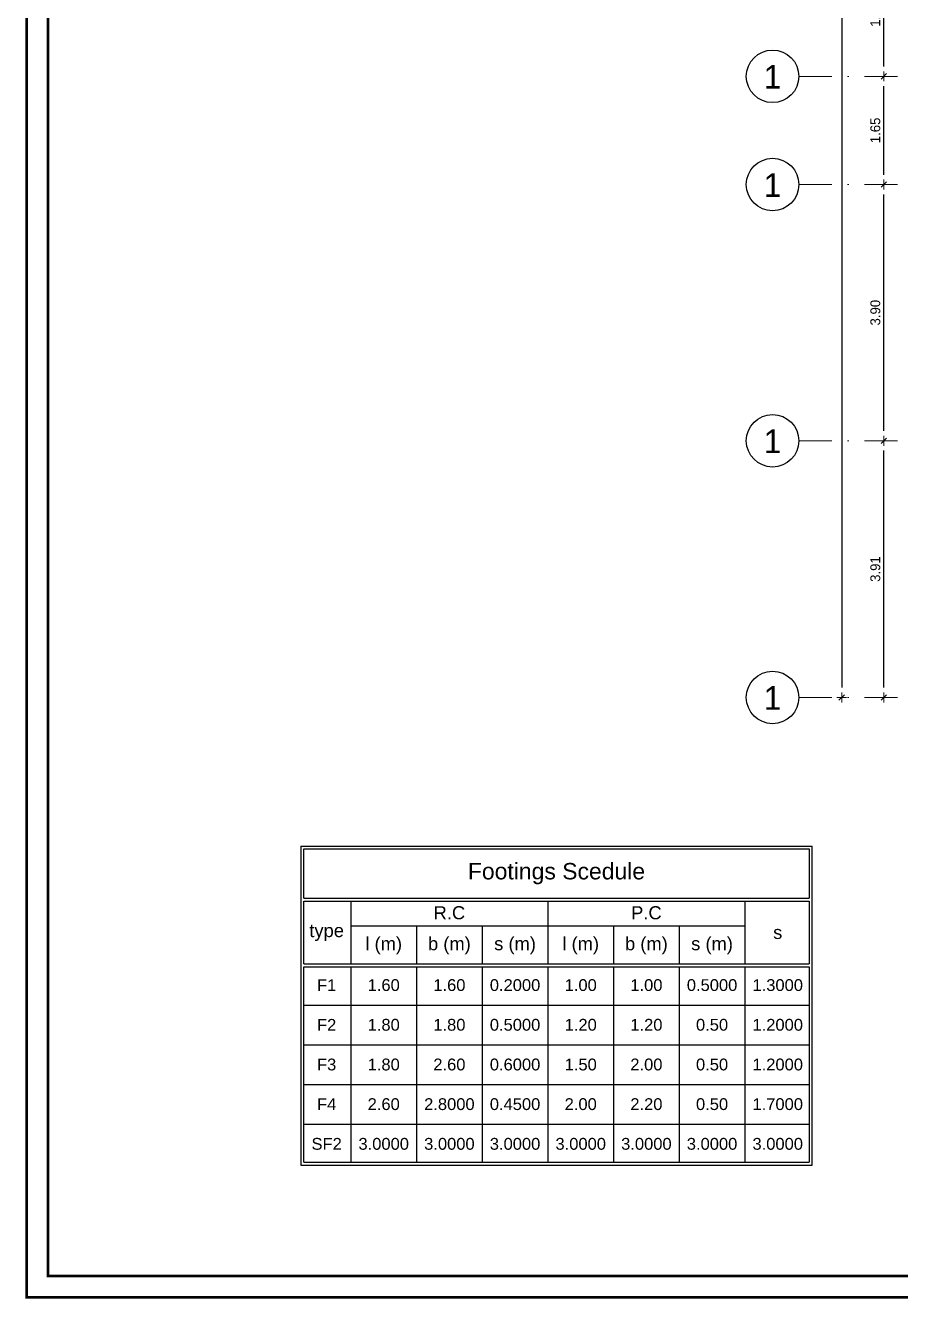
# Model space of a CAD drawing. Header units: millimetres. Extents: x -27612495 to -27487022, y 19489767 to 19649472.
# Drawn here: x -27612495 to -27599170, y 19489767 to 19509166 of the extents above; entities that cross this region are included whole.
import ezdxf
from ezdxf.enums import TextEntityAlignment as Align

# ---------------------------------------------------------------- set-up
doc = ezdxf.new("R2010")
doc.units = ezdxf.units.MM
doc.header["$MEASUREMENT"] = 0
doc.header["$PDMODE"] = 35
doc.linetypes.add('DASHDOT', pattern=[1, 0.5, -0.25, 0, -0.25])
for name, color, linetype in [('A-AXIS-CIRC', 1, 'Continuous'), ('A-AXIS-TEXT', 3, 'Continuous'), ('WALL', 7, 'Continuous')]:
    doc.layers.add(name, color=color, linetype=linetype)
for name, color, linetype, lineweight in [('axies', 250, 'DASHDOT', 9), ('dim', 3, 'Continuous', 9), ('Fence', 160, 'Continuous', 30), ('RC Isolated', 2, 'Continuous', 0), ('TK', 87, 'Continuous', 18)]:
    doc.layers.add(name, color=color, linetype=linetype, lineweight=lineweight)
doc.styles.add('Sosa_F', font='sosa.shx')
doc.styles.get("Standard").update_dxf_attribs({"font": 'arial.ttf'})
doc.styles.add('x-arab', font='xarb.shx')
doc.dimstyles.new('Tic', dxfattribs={"dimtxt": 0.15, "dimasz": 0.15, "dimexe": 0.15, "dimexo": 0.8, "dimgap": 0.03, "dimtad": 1, "dimzin": 1, "dimdsep": 46, "dimtxsty": 'Sosa_F', "dimblk1": 'TK', "dimblk2": 'TK', "dimsah": 1, "dimcen": 0.5, "dimse1": 1, "dimse2": 1, "dimclrd": 7, "dimclre": 1, "dimclrt": 256, "dimadec": 0, "dimazin": 0, "dimtfac": 0.5, "dimtix": 1, "dimtmove": 0, "dimatfit": 3, "dimldrblk": 'TK', "dimfxl": 0.15, "dimtolj": 1, "dimtzin": 0, "dimarcsym": 0})

# ---------------------------------------------------------------- blocks, each defined once
blk = doc.blocks.new('TK')
at = {"layer": 'TK'}
for p, q in [((0.5, 0), (-0.5, 0)), ((0.28, -0.28), (-0.28, 0.28)), ((0, -0.5), (0, 0.5))]:
    blk.add_line(p, q, dxfattribs=at)
blk = doc.blocks.new('*D186')
at = {"layer": 'Defpoints', "color": 0, "linetype": 'ByBlock', "lineweight": 30, "transparency": 16777216}
for p in [(12411.136, -3409.244), (12411.165, -3409.244), (12411.136, -3413.155)]:
    blk.add_point(p, dxfattribs=at)
at = {"layer": 'dim', "color": 7, "linetype": 'ByBlock', "lineweight": -2, "transparency": 16777216}
blk.add_line((12411.165, -3413.005), (12411.165, -3409.394), dxfattribs=at)
at = {"layer": 'dim', "color": 7, "linetype": 'ByBlock', "lineweight": -2, "transparency": 16777216, "xscale": 0.15, "yscale": 0.15, "zscale": 0.15}
for p, rotation in [((12411.165, -3409.244), 90), ((12411.165, -3413.155), 270)]:
    blk.add_blockref('TK', p, dxfattribs=dict(at, rotation=rotation))
at = {"layer": 'dim', "linetype": 'ByBlock', "lineweight": 30, "transparency": 16777216, "insert": (12411.037, -3411.199), "char_height": 0.15, "attachment_point": 5, "rotation": 90, "style": 'Sosa_F'}
blk.add_mtext('\\A1;3.91', dxfattribs=at)
blk = doc.blocks.new('*D187')
at = {"layer": 'Defpoints', "color": 0, "linetype": 'ByBlock', "lineweight": 30, "transparency": 16777216}
for p in [(12411.165, -3405.34), (12411.165, -3405.34), (12411.136, -3409.244)]:
    blk.add_point(p, dxfattribs=at)
at = {"layer": 'dim', "color": 7, "linetype": 'ByBlock', "lineweight": -2, "transparency": 16777216}
blk.add_line((12411.165, -3409.094), (12411.165, -3405.49), dxfattribs=at)
at = {"layer": 'dim', "color": 7, "linetype": 'ByBlock', "lineweight": -2, "transparency": 16777216, "xscale": 0.15, "yscale": 0.15, "zscale": 0.15}
for p, rotation in [((12411.165, -3405.34), 90), ((12411.165, -3409.244), 270)]:
    blk.add_blockref('TK', p, dxfattribs=dict(at, rotation=rotation))
at = {"layer": 'dim', "linetype": 'ByBlock', "lineweight": 30, "transparency": 16777216, "insert": (12411.037, -3407.292), "char_height": 0.15, "attachment_point": 5, "rotation": 90, "style": 'Sosa_F'}
blk.add_mtext('\\A1;3.90', dxfattribs=at)
blk = doc.blocks.new('*D188')
at = {"layer": 'Defpoints', "color": 0, "linetype": 'ByBlock', "lineweight": 30, "transparency": 16777216}
for p in [(12411.165, -3403.691), (12411.165, -3403.691), (12411.165, -3405.34)]:
    blk.add_point(p, dxfattribs=at)
at = {"layer": 'dim', "color": 7, "linetype": 'ByBlock', "lineweight": -2, "transparency": 16777216}
blk.add_line((12411.165, -3405.19), (12411.165, -3403.841), dxfattribs=at)
at = {"layer": 'dim', "color": 7, "linetype": 'ByBlock', "lineweight": -2, "transparency": 16777216, "xscale": 0.15, "yscale": 0.15, "zscale": 0.15}
for p, rotation in [((12411.165, -3403.691), 90), ((12411.165, -3405.34), 270)]:
    blk.add_blockref('TK', p, dxfattribs=dict(at, rotation=rotation))
at = {"layer": 'dim', "linetype": 'ByBlock', "lineweight": 30, "transparency": 16777216, "insert": (12411.037, -3404.515), "char_height": 0.15, "attachment_point": 5, "rotation": 90, "style": 'Sosa_F'}
blk.add_mtext('\\A1;1.65', dxfattribs=at)
blk = doc.blocks.new('*D189')
at = {"layer": 'Defpoints', "color": 0, "linetype": 'ByBlock', "lineweight": 30, "transparency": 16777216}
for p in [(12411.165, -3401.791), (12411.165, -3401.791), (12411.165, -3403.691)]:
    blk.add_point(p, dxfattribs=at)
at = {"layer": 'dim', "color": 7, "linetype": 'ByBlock', "lineweight": -2, "transparency": 16777216}
blk.add_line((12411.165, -3403.541), (12411.165, -3401.941), dxfattribs=at)
at = {"layer": 'dim', "color": 7, "linetype": 'ByBlock', "lineweight": -2, "transparency": 16777216, "xscale": 0.15, "yscale": 0.15, "zscale": 0.15}
for p, rotation in [((12411.165, -3401.791), 90), ((12411.165, -3403.691), 270)]:
    blk.add_blockref('TK', p, dxfattribs=dict(at, rotation=rotation))
at = {"layer": 'dim', "linetype": 'ByBlock', "lineweight": 30, "transparency": 16777216, "insert": (12411.037, -3402.741), "char_height": 0.15, "attachment_point": 5, "rotation": 90, "style": 'Sosa_F'}
blk.add_mtext('\\A1;1.90', dxfattribs=at)
blk = doc.blocks.new('*D195')
at = {"layer": 'Defpoints', "color": 0, "linetype": 'ByBlock', "lineweight": 30, "transparency": 16777216}
for p in [(12410.618, -3390.541), (12410.525, -3413.155), (12410.618, -3413.155)]:
    blk.add_point(p, dxfattribs=at)
at = {"layer": 'dim', "color": 7, "linetype": 'ByBlock', "lineweight": -2, "transparency": 16777216}
blk.add_line((12410.525, -3390.691), (12410.525, -3413.005), dxfattribs=at)
at = {"layer": 'dim', "color": 7, "linetype": 'ByBlock', "lineweight": -2, "transparency": 16777216, "xscale": 0.15, "yscale": 0.15, "zscale": 0.15}
for p, rotation in [((12410.525, -3390.541), 90), ((12410.525, -3413.155), 270)]:
    blk.add_blockref('TK', p, dxfattribs=dict(at, rotation=rotation))
at = {"layer": 'dim', "linetype": 'ByBlock', "lineweight": 30, "transparency": 16777216, "insert": (12410.397, -3401.848), "char_height": 0.15, "attachment_point": 5, "rotation": 90, "style": 'Sosa_F'}
blk.add_mtext('\\A1;22.61', dxfattribs=at)
blk = doc.blocks.new('Drawing_Frame_002')
at = {"layer": 'WALL', "const_width": 40}
blk.add_lwpolyline([(-57950, 40950), (0, 40950), (0, 0), (-57950, 0)], close=True, dxfattribs=at)
at = {"layer": 'WALL'}
blk.add_lwpolyline([(-8325, 40625, 40, 40, 0), (-8325, 325, 40, 40, 0), (-57625, 325, 40, 40, 0), (-57625, 40625, 40, 40, 0), (-8325, 40625, 0, 0, 0)], format="xyseb", dxfattribs=at)
at = {"layer": 'Fence'}
for tag, height, p in [('Neighborhood', 175, (-7059, 17071)), ('Street', 175, (-4791, 17071)), ('Project_Site', 175, (-2647, 17071)), ('Land_Area', 175, (-7820, 16650)), ('Land_No.', 175, (-5055, 16650)), ('Neighborhood_No.', 175, (-2217, 16650)), ('Contract_Date', 175, (-5118, 16215)), ('Contract_No.', 175, (-2217, 16237)), ('Date', 175, (-7423, 15787)), ('Process_No.', 175, (-4633, 15812)), ('Separated_or_Duplex_or_Side_to_Side', 175, (-6221, 15375)), ('Basement_Usage', 175, (-7324, 14967)), ('Project', 300, (-4060, 11009)), ('Owner', 300, (-4060, 8790)), ('Consultant', 300, (-4060, 6606)), ('Address02', 175, (-7390, 5669)), ('Address01', 175, (-1332, 5669)), ('Others', 300, (-4060, 4238)), ('Sheet_Name', 300, (-4104, 2375)), ('Drawing_Date', 175, (-7518, 709)), ('Scale', 175, (-5911, 714)), ('Proj._No.', 175, (-4374, 737)), ('Sheet_No.', 175, (-1948, 721))]:
    blk.add_attdef(tag, text='', height=height, dxfattribs=at).set_placement(p, align=Align.MIDDLE_CENTER)
blk = doc.blocks.new('*T314')
at = {"layer": 'RC Isolated', "color": 0, "linetype": 'ByBlock', "lineweight": -2, "transparency": 16777216}
for p, q in [((-22, 22), (7762, 22)), ((-22, 22), (-22, -4840)), ((7762, -795), (7762, 22)), ((22, -22), (7717, -22)), ((22, -773), (22, -22)), ((7717, -22), (7717, -773)), ((22, -773), (7717, -773)), ((22, -818), (7717, -818)), ((22, -1195), (22, -818)), ((739, -818), (739, -1773)), ((3739, -818), (3739, -1773)), ((6739, -818), (6739, -1773)), ((7717, -818), (7717, -1773)), ((7762, -1195), (7762, -795)), ((22, -1773), (22, -1195)), ((739, -1195), (6739, -1195)), ((1739, -1195), (1739, -1773)), ((2739, -1195), (2739, -1773)), ((4739, -1195), (4739, -1773)), ((5739, -1195), (5739, -1773)), ((7762, -1795), (7762, -1195)), ((22, -1773), (7717, -1773)), ((22, -1818), (7717, -1818)), ((22, -2400), (22, -1818)), ((739, -1818), (739, -4795)), ((1739, -1818), (1739, -4795)), ((2739, -1818), (2739, -4795)), ((3739, -1818), (3739, -4795)), ((4739, -1818), (4739, -4795)), ((5739, -1818), (5739, -4795)), ((6739, -1818), (6739, -4795)), ((7717, -1818), (7717, -4795)), ((7762, -2400), (7762, -1795)), ((22, -2400), (7717, -2400)), ((22, -3004), (22, -2400)), ((7762, -3004), (7762, -2400)), ((22, -3004), (7717, -3004)), ((22, -3609), (22, -3004)), ((7762, -3609), (7762, -3004)), ((22, -3609), (7717, -3609)), ((22, -4213), (22, -3609)), ((7762, -4213), (7762, -3609)), ((22, -4213), (7717, -4213)), ((22, -4795), (22, -4213)), ((7762, -4840), (7762, -4213)), ((-22, -4840), (7762, -4840)), ((22, -4795), (7717, -4795))]:
    blk.add_line(p, q, dxfattribs=at)
at = {"layer": 'RC Isolated', "color": 0, "transparency": 16777216, "attachment_point": 5}
for s, insert, char_height, width in [('Footings Scedule', (3870, -398), 250, 7619.32), ('R.C', (2239, -995), 200, 2880), ('P.C', (5239, -995), 200, 2880), ('type', (370, -1295), 200, 619.32), ('l (m)', (1239, -1495), 200, 880), ('b (m)', (2239, -1495), 200, 880), ('s (m)', (3239, -1495), 200, 880), ('l (m)', (4239, -1495), 200, 880), ('b (m)', (5239, -1495), 200, 880), ('s (m)', (6239, -1495), 200, 880), ('s', (7239, -1295), 200, 880), ('F1', (370, -2097), 180, 619.32), ('1.60', (1239, -2097), 180, 880), ('1.60', (2239, -2097), 180, 880), ('0.2000', (3239, -2097), 180, 880), ('1.00', (4239, -2097), 180, 880), ('1.00', (5239, -2097), 180, 880), ('0.5000', (6239, -2097), 180, 880), ('1.3000', (7239, -2097), 180, 880), ('F2', (370, -2702), 180, 619.32), ('1.80', (1239, -2702), 180, 880), ('1.80', (2239, -2702), 180, 880), ('0.5000', (3239, -2702), 180, 880), ('1.20', (4239, -2702), 180, 880), ('1.20', (5239, -2702), 180, 880), ('0.50', (6239, -2702), 180, 880), ('1.2000', (7239, -2702), 180, 880), ('F3', (370, -3307), 180, 619.32), ('1.80', (1239, -3307), 180, 880), ('2.60', (2239, -3307), 180, 880), ('0.6000', (3239, -3307), 180, 880), ('1.50', (4239, -3307), 180, 880), ('2.00', (5239, -3307), 180, 880), ('0.50', (6239, -3307), 180, 880), ('1.2000', (7239, -3307), 180, 880), ('F4', (370, -3911), 180, 619.32), ('2.60', (1239, -3911), 180, 880), ('2.8000', (2239, -3911), 180, 880), ('0.4500', (3239, -3911), 180, 880), ('2.00', (4239, -3911), 180, 880), ('2.20', (5239, -3911), 180, 880), ('0.50', (6239, -3911), 180, 880), ('1.7000', (7239, -3911), 180, 880), ('SF2', (370, -4516), 180, 619.32), ('3.0000', (1239, -4516), 180, 880), ('3.0000', (2239, -4516), 180, 880), ('3.0000', (3239, -4516), 180, 880), ('3.0000', (4239, -4516), 180, 880), ('3.0000', (5239, -4516), 180, 880), ('3.0000', (6239, -4516), 180, 880), ('3.0000', (7239, -4516), 180, 880)]:
    blk.add_mtext(s, dxfattribs=dict(at, insert=insert, char_height=char_height, width=width))
blk = doc.blocks.new('ax')
at = {"layer": 'A-AXIS-CIRC'}
for centre in [(12409.472, -3403.691), (12409.472, -3403.691), (12409.472, -3405.34), (12409.472, -3405.34), (12409.472, -3409.244), (12409.472, -3409.244), (12409.472, -3413.155), (12409.472, -3413.155)]:
    blk.add_circle(centre, 0.4, dxfattribs=at)
at = {"layer": 'axies', "linetype": 'DASHDOT', "lineweight": 9}
for p, q in [((12409.872, -3403.691), (12435.236, -3403.691)), ((12409.872, -3405.34), (12435.236, -3405.34)), ((12409.872, -3409.244), (12435.236, -3409.244)), ((12409.872, -3413.155), (12435.236, -3413.155))]:
    blk.add_line(p, q, dxfattribs=at)
at = {"layer": 'A-AXIS-TEXT', "style": 'x-arab', "flags": 12}
for tag, p in [('1', (12409.472, -3390.549)), ('1', (12409.472, -3390.549)), ('1', (12435.636, -3390.549)), ('1', (12435.636, -3390.549)), ('2', (12409.472, -3395.549)), ('2', (12435.636, -3395.549)), ('3', (12409.472, -3397.149)), ('3', (12435.636, -3397.149)), ('4', (12409.472, -3400.049)), ('4', (12435.636, -3400.049)), ('5', (12409.472, -3401.149)), ('5', (12435.636, -3401.149)), ('6', (12409.472, -3401.799)), ('6', (12435.636, -3401.799)), ('7', (12409.472, -3403.699)), ('7', (12435.636, -3403.699)), ('8', (12409.472, -3405.348)), ('8', (12435.636, -3405.348)), ('9', (12409.472, -3409.252)), ('9', (12435.636, -3409.252)), ('10', (12409.472, -3413.163)), ('10', (12435.636, -3413.163))]:
    blk.add_attdef(tag, text='', height=0.36, dxfattribs=at).set_placement(p, align=Align.MIDDLE)
at = {"layer": 'dim', "linetype": 'ByBlock', "lineweight": 30}
for base, p1, p2, picture, middle in [((12410.525, -3413.155), (12410.618, -3390.541), (12410.618, -3413.155), '*D195', (12410.397, -3401.848)), ((12411.165, -3409.244), (12411.136, -3413.155), (12411.136, -3409.244), '*D186', (12411.037, -3411.199))]:
    dim = blk.add_linear_dim(base=base, p1=p1, p2=p2, angle=90, dimstyle='Tic', dxfattribs=at)
    dim.commit()
    dim.dimension.update_dxf_attribs({"geometry": picture, "text_midpoint": middle})
for base, p1, p2, picture, middle in [((12411.165, -3401.791), (12411.165, -3403.691), (12411.165, -3401.791), '*D189', (12411.037, -3402.741)), ((12411.165, -3403.691), (12411.165, -3405.34), (12411.165, -3403.691), '*D188', (12411.037, -3404.515)), ((12411.165, -3405.34), (12411.136, -3409.244), (12411.165, -3405.34), '*D187', (12411.037, -3407.292))]:
    dim = blk.add_linear_dim(base=base, p1=p1, p2=p2, angle=90, dimstyle='Tic', override={"dimtmove": 1}, dxfattribs=at)
    dim.commit()
    dim.dimension.update_dxf_attribs({"geometry": picture, "text_midpoint": middle})

msp = doc.modelspace()

# ---------------------------------------------------------------- block references
for name, p in [('Drawing_Frame_002', (-27554524.572, 19489787.051)), ('*T314', (-27608278.37, 19496639.073))]:
    msp.add_blockref(name, p)
at = {"layer": 'dim', "linetype": 'ByBlock', "lineweight": 30}
ref = msp.add_blockref('ax', (-40010589.716, 22912081.269), dxfattribs=dict(at, xscale=1000, yscale=1000, zscale=1000))
ref.add_attrib('10', '1', dxfattribs={"layer": 'A-AXIS-TEXT', "height": 360, "style": 'x-arab'}).set_placement((-27601118.059, 19498918.702), align=Align.MIDDLE)
ref.add_attrib('9', '1', dxfattribs={"layer": 'A-AXIS-TEXT', "height": 360, "style": 'x-arab'}).set_placement((-27601118.059, 19502829.545), align=Align.MIDDLE)
ref.add_attrib('7', '1', dxfattribs={"layer": 'A-AXIS-TEXT', "height": 360, "style": 'x-arab'}).set_placement((-27601118.059, 19508382.75), align=Align.MIDDLE)
ref.add_attrib('8', '1', dxfattribs={"layer": 'A-AXIS-TEXT', "height": 360, "style": 'x-arab'}).set_placement((-27601118.059, 19506733.322), align=Align.MIDDLE)

doc.saveas('drawing.dxf')
